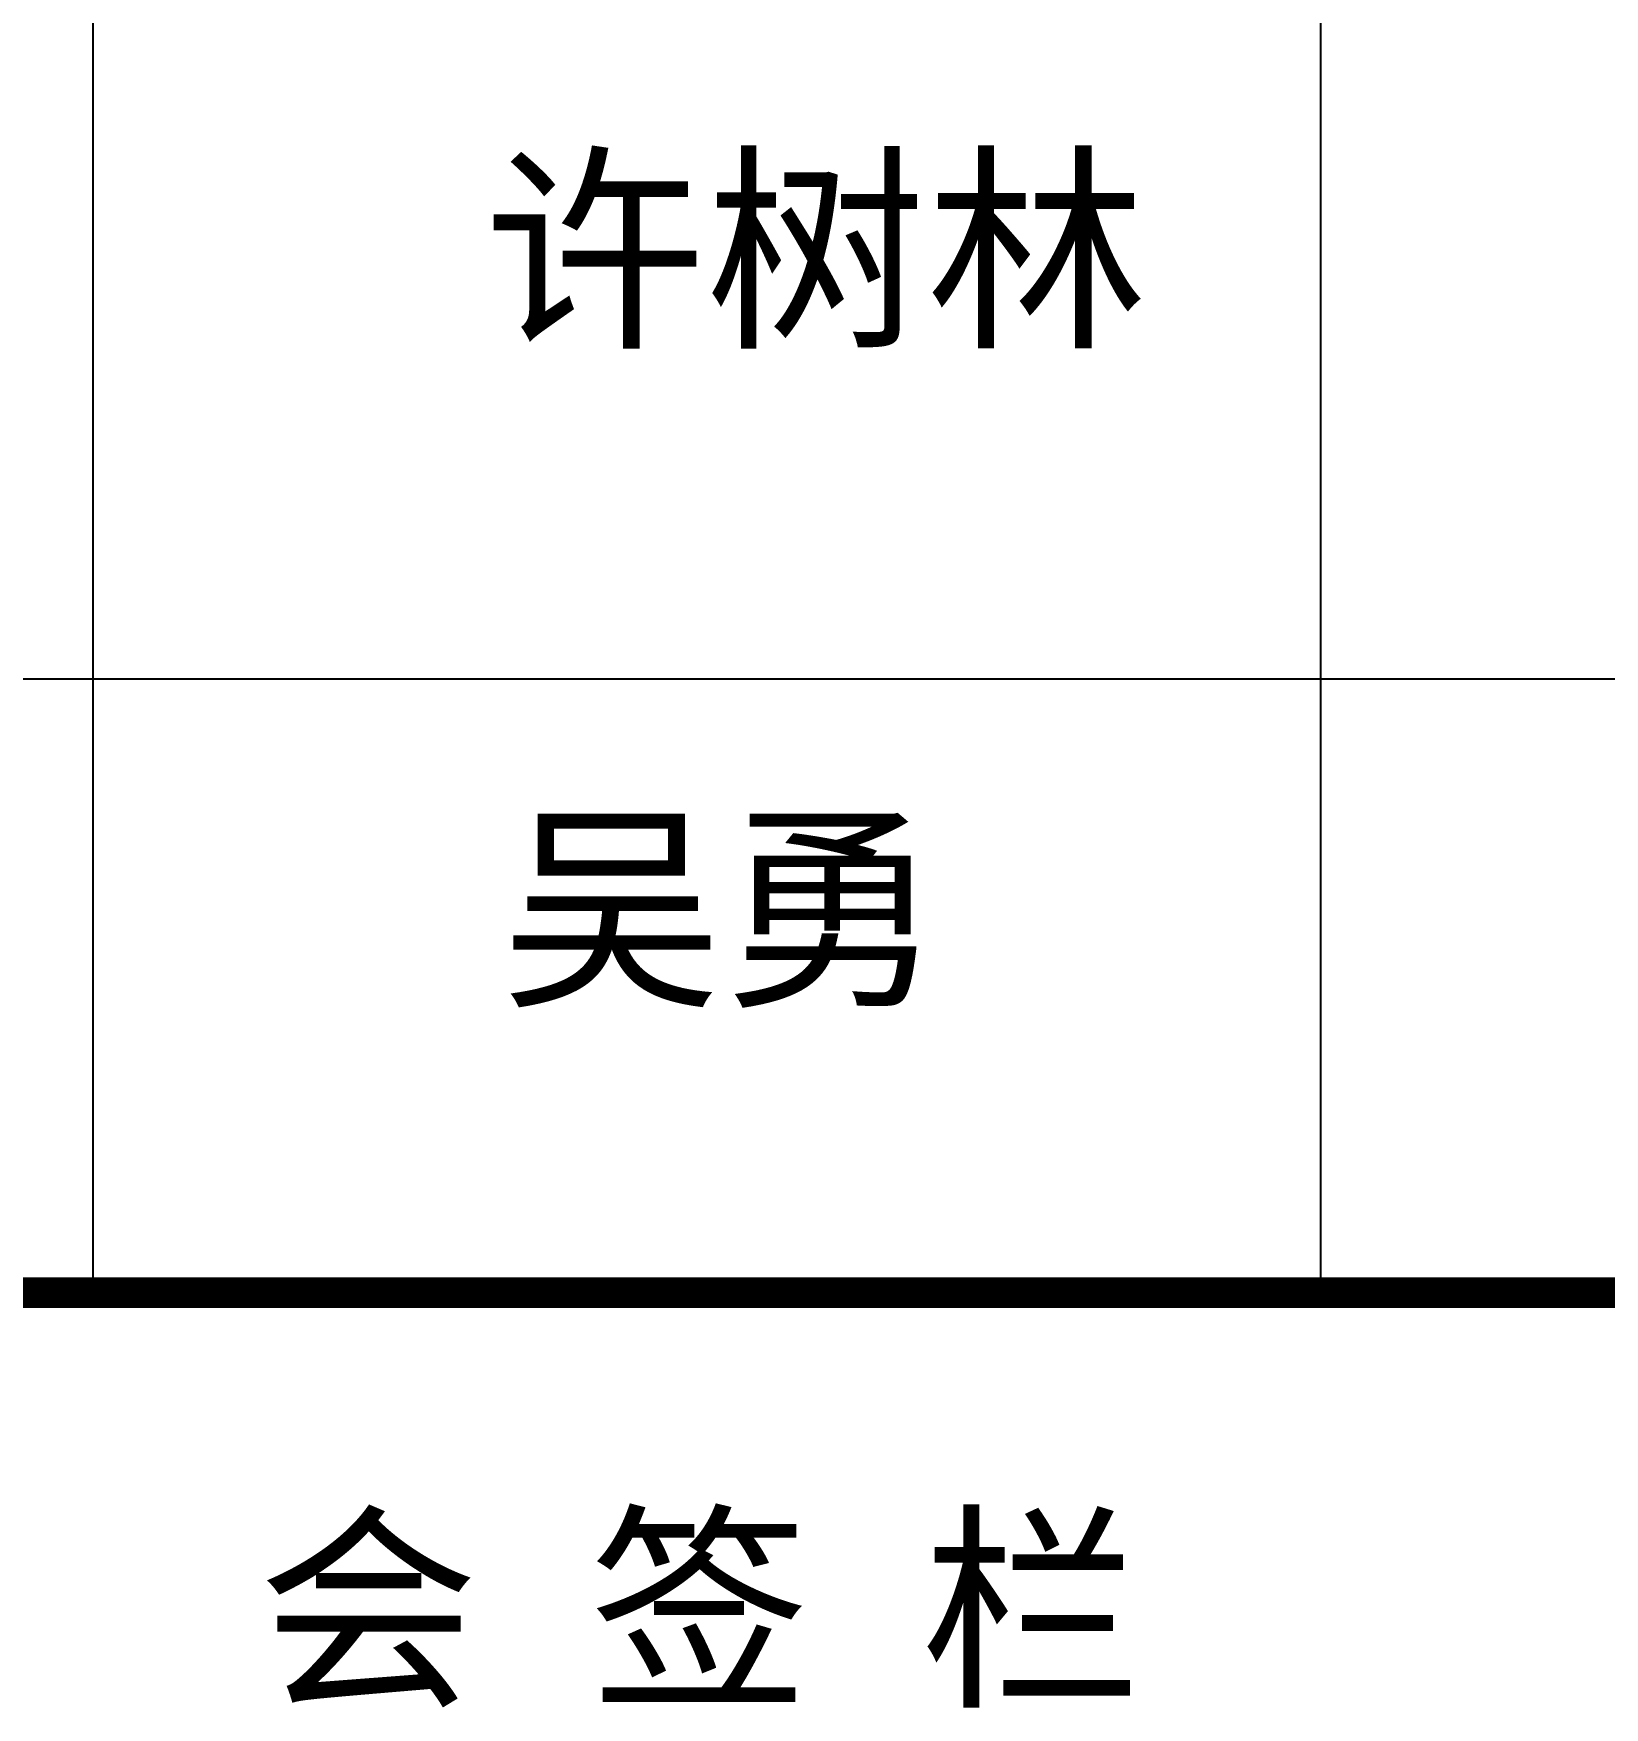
# Model space of a CAD drawing. Extents: x 69728788 to 150676229, y 20333219 to 43663798.
# Drawn here: x 75377129 to 75382228, y 20649571 to 20655004 of the extents above; entities that cross this region are included whole.
import ezdxf

# ---------------------------------------------------------------- set-up
doc = ezdxf.new("R2010")
doc.units = 0
doc.header["$LTSCALE"] = 1000
doc.header["$MEASUREMENT"] = 0
for name, color, linetype in [('0-签名', 2, 'CONTINUOUS'), ('PIPE-喷淋', 6, 'CONTINUOUS'), ('图框', 253, 'CONTINUOUS')]:
    doc.layers.add(name, color=color, linetype=linetype)
doc.styles.add('STYLE-黑体', font='simhei.ttf')

# ---------------------------------------------------------------- blocks, each defined once
blk = doc.blocks.new('签字')
at = {"layer": '0-签名', "color": 4, "style": 'STYLE-黑体'}
blk.add_text('吴勇', height=394.4159605667124, dxfattribs=at).set_placement((1870569.35218485, 457266.6159202429))
at = {"layer": '图框', "color": 4, "style": 'STYLE-黑体'}
blk.add_text('许树林', height=394.415999994264, dxfattribs=at).set_placement((1870527.375500895, 458869.5527481562))

msp = doc.modelspace()

# ---------------------------------------------------------------- linework, layer by layer
at = {"layer": '图框', "color": 0}
msp.add_line((75373338.91332492, 20652909.5967825), (75385357.38498399, 20652909.5967825), dxfattribs=at)
for points in [[(75377322.91332492, 20650917.5967825), (75377322.91332492, 20662471.19678249)], [(75381306.91967824, 20650917.59791588), (75381306.91967824, 20662471.1979159)]]:
    msp.add_lwpolyline(points, dxfattribs=at)
at = {"layer": '图框', "color": 0, "const_width": 100}
msp.add_lwpolyline([(75373338.91332492, 20650917.5967825), (75385357.38498399, 20650917.5967825)], dxfattribs=at)

# ---------------------------------------------------------------- block references
at = {"layer": 'PIPE-喷淋', "xscale": 1.333333343267441, "yscale": 1.33333333581686, "zscale": 1.33333333333332}
msp.add_blockref('签字', (72884555.00411269, 20042212.37385923), dxfattribs=at)

# ---------------------------------------------------------------- texts
at = {"layer": '图框', "color": 0, "style": 'STYLE-黑体'}
msp.add_text('会 签 栏', height=525.887999992352, dxfattribs=at).set_placement((75377856.61017594, 20649627.53120514))

doc.saveas('drawing.dxf')
